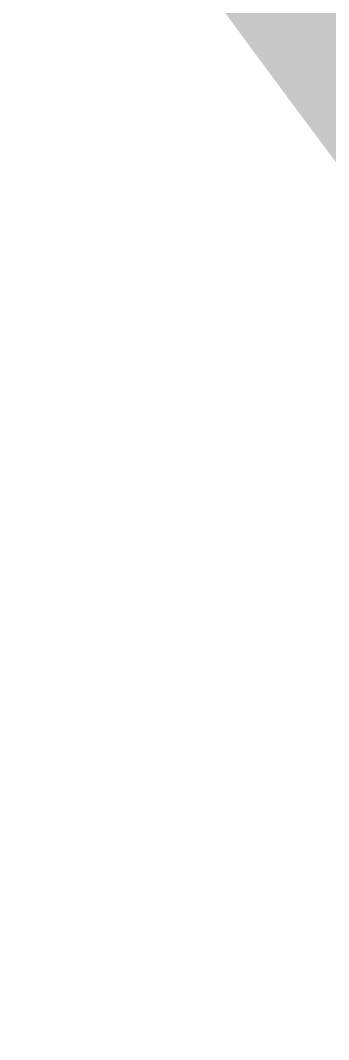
# Model space of a CAD drawing. Header units: millimetres. Extents: x 0 to 9483559, y -180456 to 305735.
# Drawn here: x 457268.44 to 457272.35, y 27004.81 to 27017.72 of the extents above; entities that cross this region are included whole.
import ezdxf
from ezdxf.enums import TextEntityAlignment as Align

# ---------------------------------------------------------------- set-up
doc = ezdxf.new("R2018")
doc.units = ezdxf.units.MM
for name, color, linetype, lineweight in [('АР_Маркер экспликации', 239, 'Continuous', 13), ('АР_Номер помещения', 250, 'Continuous', 9), ('АР_Размеры', 175, 'Continuous', 9), ('АР_Сущ Несущая стена', 250, 'Continuous', 50)]:
    doc.layers.add(name, color=color, linetype=linetype, lineweight=lineweight)
doc.layers.add('АР_Названия помещений', color=124, linetype='Continuous', lineweight=5, plot=False)
doc.layers.add('АР_Помещения_площадь', color=19, linetype='Continuous', lineweight=9, plot=False)
doc.styles.add('ISOCPEUR', font='', dxfattribs={"height": 250})
doc.styles.get("Standard").update_dxf_attribs({"font": 'GOST.TTF'})
doc.styles.get('ISOCPEUR').set_extended_font_data('ISOCPEUR', italic=True)

# ---------------------------------------------------------------- blocks, each defined once
blk = doc.blocks.new('*U333')
at = {"color": 7, "style": 'ISOCPEUR', "width": 0.7, "flags": 1}
blk.add_attdef('КАТЕГОРИЯ', (-499.166, -2092.186), '', height=250, dxfattribs=at)
at = {"layer": 'АР_Номер помещения', "color": 7, "style": 'ISOCPEUR', "width": 0.7}
blk.add_attdef('НОМЕР_ПОМЕЩЕНИЯ', text='', height=300, dxfattribs=at).set_placement((-13874.5, 6637.552), align=Align.MIDDLE_CENTER)
at = {"layer": 'АР_Помещения_площадь', "color": 7, "lineweight": 30, "width": 0.7, "flags": 104}
blk.add_attdef('ИМЯ_ПОМЕЩЕНИЯ', text='', height=100, dxfattribs=at).set_placement((157.628, 1217.141), align=Align.MIDDLE_CENTER)
at = {"layer": 'АР_Помещения_площадь', "color": 7, "style": 'ISOCPEUR', "width": 0.7}
blk.add_attdef('ПЛОЩАДЬ_ПОМЕЩЕНИЯ', text='', height=200, dxfattribs=at).set_placement((-12654.582, 407.672), align=Align.MIDDLE_RIGHT)
blk = doc.blocks.new('*U327')
at = {"color": 7, "style": 'ISOCPEUR', "width": 0.7, "flags": 1}
blk.add_attdef('КАТЕГОРИЯ', (-499.166, -2092.186), '', height=250, dxfattribs=at)
at = {"layer": 'АР_Номер помещения', "color": 7, "style": 'ISOCPEUR', "width": 0.7}
blk.add_attdef('НОМЕР_ПОМЕЩЕНИЯ', text='', height=300, dxfattribs=at).set_placement((-17424.901, 1870.773), align=Align.MIDDLE_CENTER)
at = {"layer": 'АР_Помещения_площадь', "color": 7, "lineweight": 30, "width": 0.7, "flags": 104}
blk.add_attdef('ИМЯ_ПОМЕЩЕНИЯ', text='', height=100, dxfattribs=at).set_placement((157.628, 1217.141), align=Align.MIDDLE_CENTER)
at = {"layer": 'АР_Помещения_площадь', "color": 7, "style": 'ISOCPEUR', "width": 0.7}
blk.add_attdef('ПЛОЩАДЬ_ПОМЕЩЕНИЯ', text='', height=200, dxfattribs=at).set_placement((-12452.811, 399.356), align=Align.MIDDLE_RIGHT)

msp = doc.modelspace()

# ---------------------------------------------------------------- linework, layer by layer
at = {"layer": 'АР_Размеры', "color": 5, "lineweight": 9, "ltscale": 100, "transparency": 33554687}
msp.add_lwpolyline([(457275.424, 27030.662), (457281.208, 26998.025, 0.414326), (457281.844, 26997.581), (457283.165, 26997.815, 0.410627), (457283.611, 26998.444), (457283.492, 26999.111, 0.492552), (457283.228, 26999.312), (457282.73, 26999.224, -0.441111), (457282.447, 26999.421), (457282.179, 27001.275, -0.208057), (457282.459, 27002.131, -0.000016), (457284.387, 27004.886, -0.439819), (457285.83, 27005.142, -0.000016), (457288.587, 27003.217, -0.208057), (457289.144, 27002.51), (457289.53, 27000.677, -0.441111), (457289.332, 27000.394), (457288.834, 27000.306, 0.492552), (457288.655, 27000.026), (457288.773, 26999.359, 0.410627), (457289.408, 26998.921), (457290.728, 26999.155, 0.414326), (457291.173, 26999.792), (457285.388, 27032.428, 0.523933)], format="xyb", dxfattribs=at)
msp.add_lwpolyline([(457275.424, 27030.662), (457281.208, 26998.025, 0.414326), (457281.844, 26997.581), (457283.165, 26997.815, 0.410627), (457283.611, 26998.444), (457283.492, 26999.111, 0.492552), (457283.228, 26999.312), (457282.73, 26999.224, -0.441111), (457282.447, 26999.421), (457282.179, 27001.275, -0.208057), (457282.459, 27002.131, -0.000016), (457284.387, 27004.886, -0.439819), (457285.83, 27005.142, -0.000016), (457288.587, 27003.217, -0.208057), (457289.144, 27002.51), (457289.53, 27000.677, -0.441111), (457289.332, 27000.394), (457288.834, 27000.306, 0.492552), (457288.655, 27000.026), (457288.773, 26999.359, 0.410627), (457289.408, 26998.921), (457290.728, 26999.155, 0.414326), (457291.173, 26999.792), (457285.388, 27032.428, 0.523933)], format="xyb", dxfattribs=at)
msp.add_lwpolyline([(457275.424, 27030.662), (457281.208, 26998.025, 0.414326), (457281.844, 26997.581), (457283.165, 26997.815, 0.410627), (457283.611, 26998.444), (457283.492, 26999.111, 0.492552), (457283.228, 26999.312), (457282.73, 26999.224, -0.441111), (457282.447, 26999.421), (457282.179, 27001.275, -0.208057), (457282.459, 27002.131, -0.000016), (457284.387, 27004.886, -0.439819), (457285.83, 27005.142, -0.000016), (457288.587, 27003.217, -0.208057), (457289.144, 27002.51), (457289.53, 27000.677, -0.441111), (457289.332, 27000.394), (457288.834, 27000.306, 0.492552), (457288.655, 27000.026), (457288.773, 26999.359, 0.410627), (457289.408, 26998.921), (457290.728, 26999.155, 0.414326), (457291.173, 26999.792), (457285.388, 27032.428, 0.523933)], format="xyb", dxfattribs=at)
msp.add_lwpolyline([(457275.424, 27030.662), (457281.208, 26998.025, 0.414326), (457281.844, 26997.581), (457283.165, 26997.815, 0.410627), (457283.611, 26998.444), (457283.492, 26999.111, 0.492552), (457283.228, 26999.312), (457282.73, 26999.224, -0.441111), (457282.447, 26999.421), (457282.179, 27001.275, -0.208057), (457282.459, 27002.131, -0.000016), (457284.387, 27004.886, -0.439819), (457285.83, 27005.142, -0.000016), (457288.587, 27003.217, -0.208057), (457289.144, 27002.51), (457289.53, 27000.677, -0.441111), (457289.332, 27000.394), (457288.834, 27000.306, 0.492552), (457288.655, 27000.026), (457288.773, 26999.359, 0.410627), (457289.408, 26998.921), (457290.728, 26999.155, 0.414326), (457291.173, 26999.792), (457285.388, 27032.428, 0.523933)], format="xyb", dxfattribs=at)
msp.add_lwpolyline([(457275.424, 27030.662), (457281.208, 26998.025, 0.414326), (457281.844, 26997.581), (457283.165, 26997.815, 0.410627), (457283.611, 26998.444), (457283.492, 26999.111, 0.492552), (457283.228, 26999.312), (457282.73, 26999.224, -0.441111), (457282.447, 26999.421), (457282.179, 27001.275, -0.208057), (457282.459, 27002.131, -0.000016), (457284.387, 27004.886, -0.439819), (457285.83, 27005.142, -0.000016), (457288.587, 27003.217, -0.208057), (457289.144, 27002.51), (457289.53, 27000.677, -0.441111), (457289.332, 27000.394), (457288.834, 27000.306, 0.492552), (457288.655, 27000.026), (457288.773, 26999.359, 0.410627), (457289.408, 26998.921), (457290.728, 26999.155, 0.414326), (457291.173, 26999.792), (457285.388, 27032.428, 0.523933)], format="xyb", dxfattribs=at)
msp.add_lwpolyline([(457275.424, 27030.662), (457281.208, 26998.025, 0.414326), (457281.844, 26997.581), (457283.165, 26997.815, 0.410627), (457283.611, 26998.444), (457283.492, 26999.111, 0.492552), (457283.228, 26999.312), (457282.73, 26999.224, -0.441111), (457282.447, 26999.421), (457282.179, 27001.275, -0.208057), (457282.459, 27002.131, -0.000016), (457284.387, 27004.886, -0.439819), (457285.83, 27005.142, -0.000016), (457288.587, 27003.217, -0.208057), (457289.144, 27002.51), (457289.53, 27000.677, -0.441111), (457289.332, 27000.394), (457288.834, 27000.306, 0.492552), (457288.655, 27000.026), (457288.773, 26999.359, 0.410627), (457289.408, 26998.921), (457290.728, 26999.155, 0.414326), (457291.173, 26999.792), (457285.388, 27032.428, 0.523933)], format="xyb", dxfattribs=at)
msp.add_lwpolyline([(457275.424, 27030.662), (457281.208, 26998.025, 0.414326), (457281.844, 26997.581), (457283.165, 26997.815, 0.410627), (457283.611, 26998.444), (457283.492, 26999.111, 0.492552), (457283.228, 26999.312), (457282.73, 26999.224, -0.441111), (457282.447, 26999.421), (457282.179, 27001.275, -0.208057), (457282.459, 27002.131, -0.000016), (457284.387, 27004.886, -0.439819), (457285.83, 27005.142, -0.000016), (457288.587, 27003.217, -0.208057), (457289.144, 27002.51), (457289.53, 27000.677, -0.441111), (457289.332, 27000.394), (457288.834, 27000.306, 0.492552), (457288.655, 27000.026), (457288.773, 26999.359, 0.410627), (457289.408, 26998.921), (457290.728, 26999.155, 0.414326), (457291.173, 26999.792), (457285.388, 27032.428, 0.523933)], format="xyb", dxfattribs=at)
msp.add_lwpolyline([(457275.424, 27030.662), (457281.208, 26998.025, 0.414326), (457281.844, 26997.581), (457283.165, 26997.815, 0.410627), (457283.611, 26998.444), (457283.492, 26999.111, 0.492552), (457283.228, 26999.312), (457282.73, 26999.224, -0.441111), (457282.447, 26999.421), (457282.179, 27001.275, -0.208057), (457282.459, 27002.131, -0.000016), (457284.387, 27004.886, -0.439819), (457285.83, 27005.142, -0.000016), (457288.587, 27003.217, -0.208057), (457289.144, 27002.51), (457289.53, 27000.677, -0.441111), (457289.332, 27000.394), (457288.834, 27000.306, 0.492552), (457288.655, 27000.026), (457288.773, 26999.359, 0.410627), (457289.408, 26998.921), (457290.728, 26999.155, 0.414326), (457291.173, 26999.792), (457285.388, 27032.428, 0.523933)], format="xyb", dxfattribs=at)
msp.add_lwpolyline([(457275.424, 27030.662), (457281.208, 26998.025, 0.414326), (457281.844, 26997.581), (457283.165, 26997.815, 0.410627), (457283.611, 26998.444), (457283.492, 26999.111, 0.492552), (457283.228, 26999.312), (457282.73, 26999.224, -0.441111), (457282.447, 26999.421), (457282.179, 27001.275, -0.208057), (457282.459, 27002.131, -0.000016), (457284.387, 27004.886, -0.439819), (457285.83, 27005.142, -0.000016), (457288.587, 27003.217, -0.208057), (457289.144, 27002.51), (457289.53, 27000.677, -0.441111), (457289.332, 27000.394), (457288.834, 27000.306, 0.492552), (457288.655, 27000.026), (457288.773, 26999.359, 0.410627), (457289.408, 26998.921), (457290.728, 26999.155, 0.414326), (457291.173, 26999.792), (457285.388, 27032.428, 0.523933)], format="xyb", dxfattribs=at)
msp.add_lwpolyline([(457275.424, 27030.662), (457281.208, 26998.025, 0.414326), (457281.844, 26997.581), (457283.165, 26997.815, 0.410627), (457283.611, 26998.444), (457283.492, 26999.111, 0.492552), (457283.228, 26999.312), (457282.73, 26999.224, -0.441111), (457282.447, 26999.421), (457282.179, 27001.275, -0.208057), (457282.459, 27002.131, -0.000016), (457284.387, 27004.886, -0.439819), (457285.83, 27005.142, -0.000016), (457288.587, 27003.217, -0.208057), (457289.144, 27002.51), (457289.53, 27000.677, -0.441111), (457289.332, 27000.394), (457288.834, 27000.306, 0.492552), (457288.655, 27000.026), (457288.773, 26999.359, 0.410627), (457289.408, 26998.921), (457290.728, 26999.155, 0.414326), (457291.173, 26999.792), (457285.388, 27032.428, 0.523933)], format="xyb", dxfattribs=at)
msp.add_lwpolyline([(457275.424, 27030.662), (457281.208, 26998.025, 0.414326), (457281.844, 26997.581), (457283.165, 26997.815, 0.410627), (457283.611, 26998.444), (457283.492, 26999.111, 0.492552), (457283.228, 26999.312), (457282.73, 26999.224, -0.441111), (457282.447, 26999.421), (457282.179, 27001.275, -0.208057), (457282.459, 27002.131, -0.000016), (457284.387, 27004.886, -0.439819), (457285.83, 27005.142, -0.000016), (457288.587, 27003.217, -0.208057), (457289.144, 27002.51), (457289.53, 27000.677, -0.441111), (457289.332, 27000.394), (457288.834, 27000.306, 0.492552), (457288.655, 27000.026), (457288.773, 26999.359, 0.410627), (457289.408, 26998.921), (457290.728, 26999.155, 0.414326), (457291.173, 26999.792), (457285.388, 27032.428, 0.523933)], format="xyb", dxfattribs=at)
msp.add_lwpolyline([(457275.424, 27030.662), (457281.208, 26998.025, 0.414326), (457281.844, 26997.581), (457283.165, 26997.815, 0.410627), (457283.611, 26998.444), (457283.492, 26999.111, 0.492552), (457283.228, 26999.312), (457282.73, 26999.224, -0.441111), (457282.447, 26999.421), (457282.179, 27001.275, -0.208057), (457282.459, 27002.131, -0.000016), (457284.387, 27004.886, -0.439819), (457285.83, 27005.142, -0.000016), (457288.587, 27003.217, -0.208057), (457289.144, 27002.51), (457289.53, 27000.677, -0.441111), (457289.332, 27000.394), (457288.834, 27000.306, 0.492552), (457288.655, 27000.026), (457288.773, 26999.359, 0.410627), (457289.408, 26998.921), (457290.728, 26999.155, 0.414326), (457291.173, 26999.792), (457285.388, 27032.428, 0.523933)], format="xyb", dxfattribs=at)
msp.add_lwpolyline([(457275.424, 27030.662), (457281.208, 26998.025, 0.414326), (457281.844, 26997.581), (457283.165, 26997.815, 0.410627), (457283.611, 26998.444), (457283.492, 26999.111, 0.492552), (457283.228, 26999.312), (457282.73, 26999.224, -0.441111), (457282.447, 26999.421), (457282.179, 27001.275, -0.208057), (457282.459, 27002.131, -0.000016), (457284.387, 27004.886, -0.439819), (457285.83, 27005.142, -0.000016), (457288.587, 27003.217, -0.208057), (457289.144, 27002.51), (457289.53, 27000.677, -0.441111), (457289.332, 27000.394), (457288.834, 27000.306, 0.492552), (457288.655, 27000.026), (457288.773, 26999.359, 0.410627), (457289.408, 26998.921), (457290.728, 26999.155, 0.414326), (457291.173, 26999.792), (457285.388, 27032.428, 0.523933)], format="xyb", dxfattribs=at)
msp.add_lwpolyline([(457275.424, 27030.662), (457281.208, 26998.025, 0.414326), (457281.844, 26997.581), (457283.165, 26997.815, 0.410627), (457283.611, 26998.444), (457283.492, 26999.111, 0.492552), (457283.228, 26999.312), (457282.73, 26999.224, -0.441111), (457282.447, 26999.421), (457282.179, 27001.275, -0.208057), (457282.459, 27002.131, -0.000016), (457284.387, 27004.886, -0.439819), (457285.83, 27005.142, -0.000016), (457288.587, 27003.217, -0.208057), (457289.144, 27002.51), (457289.53, 27000.677, -0.441111), (457289.332, 27000.394), (457288.834, 27000.306, 0.492552), (457288.655, 27000.026), (457288.773, 26999.359, 0.410627), (457289.408, 26998.921), (457290.728, 26999.155, 0.414326), (457291.173, 26999.792), (457285.388, 27032.428, 0.523933)], format="xyb", dxfattribs=at)
msp.add_lwpolyline([(457275.424, 27030.662), (457281.208, 26998.025, 0.414326), (457281.844, 26997.581), (457283.165, 26997.815, 0.410627), (457283.611, 26998.444), (457283.492, 26999.111, 0.492552), (457283.228, 26999.312), (457282.73, 26999.224, -0.441111), (457282.447, 26999.421), (457282.179, 27001.275, -0.208057), (457282.459, 27002.131, -0.000016), (457284.387, 27004.886, -0.439819), (457285.83, 27005.142, -0.000016), (457288.587, 27003.217, -0.208057), (457289.144, 27002.51), (457289.53, 27000.677, -0.441111), (457289.332, 27000.394), (457288.834, 27000.306, 0.492552), (457288.655, 27000.026), (457288.773, 26999.359, 0.410627), (457289.408, 26998.921), (457290.728, 26999.155, 0.414326), (457291.173, 26999.792), (457285.388, 27032.428, 0.523933)], format="xyb", dxfattribs=at)
msp.add_lwpolyline([(457275.424, 27030.662), (457281.208, 26998.025, 0.414326), (457281.844, 26997.581), (457283.165, 26997.815, 0.410627), (457283.611, 26998.444), (457283.492, 26999.111, 0.492552), (457283.228, 26999.312), (457282.73, 26999.224, -0.441111), (457282.447, 26999.421), (457282.179, 27001.275, -0.208057), (457282.459, 27002.131, -0.000016), (457284.387, 27004.886, -0.439819), (457285.83, 27005.142, -0.000016), (457288.587, 27003.217, -0.208057), (457289.144, 27002.51), (457289.53, 27000.677, -0.441111), (457289.332, 27000.394), (457288.834, 27000.306, 0.492552), (457288.655, 27000.026), (457288.773, 26999.359, 0.410627), (457289.408, 26998.921), (457290.728, 26999.155, 0.414326), (457291.173, 26999.792), (457285.388, 27032.428, 0.523933)], format="xyb", dxfattribs=at)
msp.add_lwpolyline([(457275.424, 27030.662), (457281.208, 26998.025, 0.414326), (457281.844, 26997.581), (457283.165, 26997.815, 0.410627), (457283.611, 26998.444), (457283.492, 26999.111, 0.492552), (457283.228, 26999.312), (457282.73, 26999.224, -0.441111), (457282.447, 26999.421), (457282.179, 27001.275, -0.208057), (457282.459, 27002.131, -0.000016), (457284.387, 27004.886, -0.439819), (457285.83, 27005.142, -0.000016), (457288.587, 27003.217, -0.208057), (457289.144, 27002.51), (457289.53, 27000.677, -0.441111), (457289.332, 27000.394), (457288.834, 27000.306, 0.492552), (457288.655, 27000.026), (457288.773, 26999.359, 0.410627), (457289.408, 26998.921), (457290.728, 26999.155, 0.414326), (457291.173, 26999.792), (457285.388, 27032.428, 0.523933)], format="xyb", dxfattribs=at)
msp.add_lwpolyline([(457275.424, 27030.662), (457281.208, 26998.025, 0.414326), (457281.844, 26997.581), (457283.165, 26997.815, 0.410627), (457283.611, 26998.444), (457283.492, 26999.111, 0.492552), (457283.228, 26999.312), (457282.73, 26999.224, -0.441111), (457282.447, 26999.421), (457282.179, 27001.275, -0.208057), (457282.459, 27002.131, -0.000016), (457284.387, 27004.886, -0.439819), (457285.83, 27005.142, -0.000016), (457288.587, 27003.217, -0.208057), (457289.144, 27002.51), (457289.53, 27000.677, -0.441111), (457289.332, 27000.394), (457288.834, 27000.306, 0.492552), (457288.655, 27000.026), (457288.773, 26999.359, 0.410627), (457289.408, 26998.921), (457290.728, 26999.155, 0.414326), (457291.173, 26999.792), (457285.388, 27032.428, 0.523933)], format="xyb", dxfattribs=at)
msp.add_lwpolyline([(457275.424, 27030.662), (457281.208, 26998.025, 0.414326), (457281.844, 26997.581), (457283.165, 26997.815, 0.410627), (457283.611, 26998.444), (457283.492, 26999.111, 0.492552), (457283.228, 26999.312), (457282.73, 26999.224, -0.441111), (457282.447, 26999.421), (457282.179, 27001.275, -0.208057), (457282.459, 27002.131, -0.000016), (457284.387, 27004.886, -0.439819), (457285.83, 27005.142, -0.000016), (457288.587, 27003.217, -0.208057), (457289.144, 27002.51), (457289.53, 27000.677, -0.441111), (457289.332, 27000.394), (457288.834, 27000.306, 0.492552), (457288.655, 27000.026), (457288.773, 26999.359, 0.410627), (457289.408, 26998.921), (457290.728, 26999.155, 0.414326), (457291.173, 26999.792), (457285.388, 27032.428, 0.523933)], format="xyb", dxfattribs=at)
msp.add_lwpolyline([(457275.424, 27030.662), (457281.208, 26998.025, 0.414326), (457281.844, 26997.581), (457283.165, 26997.815, 0.410627), (457283.611, 26998.444), (457283.492, 26999.111, 0.492552), (457283.228, 26999.312), (457282.73, 26999.224, -0.441111), (457282.447, 26999.421), (457282.179, 27001.275, -0.208057), (457282.459, 27002.131, -0.000016), (457284.387, 27004.886, -0.439819), (457285.83, 27005.142, -0.000016), (457288.587, 27003.217, -0.208057), (457289.144, 27002.51), (457289.53, 27000.677, -0.441111), (457289.332, 27000.394), (457288.834, 27000.306, 0.492552), (457288.655, 27000.026), (457288.773, 26999.359, 0.410627), (457289.408, 26998.921), (457290.728, 26999.155, 0.414326), (457291.173, 26999.792), (457285.388, 27032.428, 0.523933)], format="xyb", dxfattribs=at)
msp.add_lwpolyline([(457275.424, 27030.662), (457281.208, 26998.025, 0.414326), (457281.844, 26997.581), (457283.165, 26997.815, 0.410627), (457283.611, 26998.444), (457283.492, 26999.111, 0.492552), (457283.228, 26999.312), (457282.73, 26999.224, -0.441111), (457282.447, 26999.421), (457282.179, 27001.275, -0.208057), (457282.459, 27002.131, -0.000016), (457284.387, 27004.886, -0.439819), (457285.83, 27005.142, -0.000016), (457288.587, 27003.217, -0.208057), (457289.144, 27002.51), (457289.53, 27000.677, -0.441111), (457289.332, 27000.394), (457288.834, 27000.306, 0.492552), (457288.655, 27000.026), (457288.773, 26999.359, 0.410627), (457289.408, 26998.921), (457290.728, 26999.155, 0.414326), (457291.173, 26999.792), (457285.388, 27032.428, 0.523933)], format="xyb", dxfattribs=at)
msp.add_lwpolyline([(457275.424, 27030.662), (457281.208, 26998.025, 0.414326), (457281.844, 26997.581), (457283.165, 26997.815, 0.410627), (457283.611, 26998.444), (457283.492, 26999.111, 0.492552), (457283.228, 26999.312), (457282.73, 26999.224, -0.441111), (457282.447, 26999.421), (457282.179, 27001.275, -0.208057), (457282.459, 27002.131, -0.000016), (457284.387, 27004.886, -0.439819), (457285.83, 27005.142, -0.000016), (457288.587, 27003.217, -0.208057), (457289.144, 27002.51), (457289.53, 27000.677, -0.441111), (457289.332, 27000.394), (457288.834, 27000.306, 0.492552), (457288.655, 27000.026), (457288.773, 26999.359, 0.410627), (457289.408, 26998.921), (457290.728, 26999.155, 0.414326), (457291.173, 26999.792), (457285.388, 27032.428, 0.523933)], format="xyb", dxfattribs=at)
msp.add_lwpolyline([(457275.424, 27030.662), (457281.208, 26998.025, 0.414326), (457281.844, 26997.581), (457283.165, 26997.815, 0.410627), (457283.611, 26998.444), (457283.492, 26999.111, 0.492552), (457283.228, 26999.312), (457282.73, 26999.224, -0.441111), (457282.447, 26999.421), (457282.179, 27001.275, -0.208057), (457282.459, 27002.131, -0.000016), (457284.387, 27004.886, -0.439819), (457285.83, 27005.142, -0.000016), (457288.587, 27003.217, -0.208057), (457289.144, 27002.51), (457289.53, 27000.677, -0.441111), (457289.332, 27000.394), (457288.834, 27000.306, 0.492552), (457288.655, 27000.026), (457288.773, 26999.359, 0.410627), (457289.408, 26998.921), (457290.728, 26999.155, 0.414326), (457291.173, 26999.792), (457285.388, 27032.428, 0.523933)], format="xyb", dxfattribs=at)
msp.add_lwpolyline([(457275.424, 27030.662), (457281.208, 26998.025, 0.414326), (457281.844, 26997.581), (457283.165, 26997.815, 0.410627), (457283.611, 26998.444), (457283.492, 26999.111, 0.492552), (457283.228, 26999.312), (457282.73, 26999.224, -0.441111), (457282.447, 26999.421), (457282.179, 27001.275, -0.208057), (457282.459, 27002.131, -0.000016), (457284.387, 27004.886, -0.439819), (457285.83, 27005.142, -0.000016), (457288.587, 27003.217, -0.208057), (457289.144, 27002.51), (457289.53, 27000.677, -0.441111), (457289.332, 27000.394), (457288.834, 27000.306, 0.492552), (457288.655, 27000.026), (457288.773, 26999.359, 0.410627), (457289.408, 26998.921), (457290.728, 26999.155, 0.414326), (457291.173, 26999.792), (457285.388, 27032.428, 0.523933)], format="xyb", dxfattribs=at)
msp.add_lwpolyline([(457275.424, 27030.662), (457281.208, 26998.025, 0.414326), (457281.844, 26997.581), (457283.165, 26997.815, 0.410627), (457283.611, 26998.444), (457283.492, 26999.111, 0.492552), (457283.228, 26999.312), (457282.73, 26999.224, -0.441111), (457282.447, 26999.421), (457282.179, 27001.275, -0.208057), (457282.459, 27002.131, -0.000016), (457284.387, 27004.886, -0.439819), (457285.83, 27005.142, -0.000016), (457288.587, 27003.217, -0.208057), (457289.144, 27002.51), (457289.53, 27000.677, -0.441111), (457289.332, 27000.394), (457288.834, 27000.306, 0.492552), (457288.655, 27000.026), (457288.773, 26999.359, 0.410627), (457289.408, 26998.921), (457290.728, 26999.155, 0.414326), (457291.173, 26999.792), (457285.388, 27032.428, 0.523933)], format="xyb", dxfattribs=at)
msp.add_lwpolyline([(457275.424, 27030.662), (457281.208, 26998.025, 0.414326), (457281.844, 26997.581), (457283.165, 26997.815, 0.410627), (457283.611, 26998.444), (457283.492, 26999.111, 0.492552), (457283.228, 26999.312), (457282.73, 26999.224, -0.441111), (457282.447, 26999.421), (457282.179, 27001.275, -0.208057), (457282.459, 27002.131, -0.000016), (457284.387, 27004.886, -0.439819), (457285.83, 27005.142, -0.000016), (457288.587, 27003.217, -0.208057), (457289.144, 27002.51), (457289.53, 27000.677, -0.441111), (457289.332, 27000.394), (457288.834, 27000.306, 0.492552), (457288.655, 27000.026), (457288.773, 26999.359, 0.410627), (457289.408, 26998.921), (457290.728, 26999.155, 0.414326), (457291.173, 26999.792), (457285.388, 27032.428, 0.523933)], format="xyb", dxfattribs=at)
msp.add_lwpolyline([(457275.424, 27030.662), (457281.208, 26998.025, 0.414326), (457281.844, 26997.581), (457283.165, 26997.815, 0.410627), (457283.611, 26998.444), (457283.492, 26999.111, 0.492552), (457283.228, 26999.312), (457282.73, 26999.224, -0.441111), (457282.447, 26999.421), (457282.179, 27001.275, -0.208057), (457282.459, 27002.131, -0.000016), (457284.387, 27004.886, -0.439819), (457285.83, 27005.142, -0.000016), (457288.587, 27003.217, -0.208057), (457289.144, 27002.51), (457289.53, 27000.677, -0.441111), (457289.332, 27000.394), (457288.834, 27000.306, 0.492552), (457288.655, 27000.026), (457288.773, 26999.359, 0.410627), (457289.408, 26998.921), (457290.728, 26999.155, 0.414326), (457291.173, 26999.792), (457285.388, 27032.428, 0.523933)], format="xyb", dxfattribs=at)
msp.add_lwpolyline([(457275.424, 27030.662), (457281.208, 26998.025, 0.414326), (457281.844, 26997.581), (457283.165, 26997.815, 0.410627), (457283.611, 26998.444), (457283.492, 26999.111, 0.492552), (457283.228, 26999.312), (457282.73, 26999.224, -0.441111), (457282.447, 26999.421), (457282.179, 27001.275, -0.208057), (457282.459, 27002.131, -0.000016), (457284.387, 27004.886, -0.439819), (457285.83, 27005.142, -0.000016), (457288.587, 27003.217, -0.208057), (457289.144, 27002.51), (457289.53, 27000.677, -0.441111), (457289.332, 27000.394), (457288.834, 27000.306, 0.492552), (457288.655, 27000.026), (457288.773, 26999.359, 0.410627), (457289.408, 26998.921), (457290.728, 26999.155, 0.414326), (457291.173, 26999.792), (457285.388, 27032.428, 0.523933)], format="xyb", dxfattribs=at)
msp.add_lwpolyline([(457275.424, 27030.662), (457281.208, 26998.025, 0.414326), (457281.844, 26997.581), (457283.165, 26997.815, 0.410627), (457283.611, 26998.444), (457283.492, 26999.111, 0.492552), (457283.228, 26999.312), (457282.73, 26999.224, -0.441111), (457282.447, 26999.421), (457282.179, 27001.275, -0.208057), (457282.459, 27002.131, -0.000016), (457284.387, 27004.886, -0.439819), (457285.83, 27005.142, -0.000016), (457288.587, 27003.217, -0.208057), (457289.144, 27002.51), (457289.53, 27000.677, -0.441111), (457289.332, 27000.394), (457288.834, 27000.306, 0.492552), (457288.655, 27000.026), (457288.773, 26999.359, 0.410627), (457289.408, 26998.921), (457290.728, 26999.155, 0.414326), (457291.173, 26999.792), (457285.388, 27032.428, 0.523933)], format="xyb", dxfattribs=at)
msp.add_lwpolyline([(457275.424, 27030.662), (457281.208, 26998.025, 0.414326), (457281.844, 26997.581), (457283.165, 26997.815, 0.410627), (457283.611, 26998.444), (457283.492, 26999.111, 0.492552), (457283.228, 26999.312), (457282.73, 26999.224, -0.441111), (457282.447, 26999.421), (457282.179, 27001.275, -0.208057), (457282.459, 27002.131, -0.000016), (457284.387, 27004.886, -0.439819), (457285.83, 27005.142, -0.000016), (457288.587, 27003.217, -0.208057), (457289.144, 27002.51), (457289.53, 27000.677, -0.441111), (457289.332, 27000.394), (457288.834, 27000.306, 0.492552), (457288.655, 27000.026), (457288.773, 26999.359, 0.410627), (457289.408, 26998.921), (457290.728, 26999.155, 0.414326), (457291.173, 26999.792), (457285.388, 27032.428, 0.523933)], format="xyb", dxfattribs=at)
msp.add_lwpolyline([(457275.424, 27030.662), (457281.208, 26998.025, 0.414326), (457281.844, 26997.581), (457283.165, 26997.815, 0.410627), (457283.611, 26998.444), (457283.492, 26999.111, 0.492552), (457283.228, 26999.312), (457282.73, 26999.224, -0.441111), (457282.447, 26999.421), (457282.179, 27001.275, -0.208057), (457282.459, 27002.131, -0.000016), (457284.387, 27004.886, -0.439819), (457285.83, 27005.142, -0.000016), (457288.587, 27003.217, -0.208057), (457289.144, 27002.51), (457289.53, 27000.677, -0.441111), (457289.332, 27000.394), (457288.834, 27000.306, 0.492552), (457288.655, 27000.026), (457288.773, 26999.359, 0.410627), (457289.408, 26998.921), (457290.728, 26999.155, 0.414326), (457291.173, 26999.792), (457285.388, 27032.428, 0.523933)], format="xyb", dxfattribs=at)
msp.add_lwpolyline([(457275.424, 27030.662), (457281.208, 26998.025, 0.414326), (457281.844, 26997.581), (457283.165, 26997.815, 0.410627), (457283.611, 26998.444), (457283.492, 26999.111, 0.492552), (457283.228, 26999.312), (457282.73, 26999.224, -0.441111), (457282.447, 26999.421), (457282.179, 27001.275, -0.208057), (457282.459, 27002.131, -0.000016), (457284.387, 27004.886, -0.439819), (457285.83, 27005.142, -0.000016), (457288.587, 27003.217, -0.208057), (457289.144, 27002.51), (457289.53, 27000.677, -0.441111), (457289.332, 27000.394), (457288.834, 27000.306, 0.492552), (457288.655, 27000.026), (457288.773, 26999.359, 0.410627), (457289.408, 26998.921), (457290.728, 26999.155, 0.414326), (457291.173, 26999.792), (457285.388, 27032.428, 0.523933)], format="xyb", dxfattribs=at)
msp.add_lwpolyline([(457275.424, 27030.662), (457281.208, 26998.025, 0.414326), (457281.844, 26997.581), (457283.165, 26997.815, 0.410627), (457283.611, 26998.444), (457283.492, 26999.111, 0.492552), (457283.228, 26999.312), (457282.73, 26999.224, -0.441111), (457282.447, 26999.421), (457282.179, 27001.275, -0.208057), (457282.459, 27002.131, -0.000016), (457284.387, 27004.886, -0.439819), (457285.83, 27005.142, -0.000016), (457288.587, 27003.217, -0.208057), (457289.144, 27002.51), (457289.53, 27000.677, -0.441111), (457289.332, 27000.394), (457288.834, 27000.306, 0.492552), (457288.655, 27000.026), (457288.773, 26999.359, 0.410627), (457289.408, 26998.921), (457290.728, 26999.155, 0.414326), (457291.173, 26999.792), (457285.388, 27032.428, 0.523933)], format="xyb", dxfattribs=at)
msp.add_lwpolyline([(457275.424, 27030.662), (457281.208, 26998.025, 0.414326), (457281.844, 26997.581), (457283.165, 26997.815, 0.410627), (457283.611, 26998.444), (457283.492, 26999.111, 0.492552), (457283.228, 26999.312), (457282.73, 26999.224, -0.441111), (457282.447, 26999.421), (457282.179, 27001.275, -0.208057), (457282.459, 27002.131, -0.000016), (457284.387, 27004.886, -0.439819), (457285.83, 27005.142, -0.000016), (457288.587, 27003.217, -0.208057), (457289.144, 27002.51), (457289.53, 27000.677, -0.441111), (457289.332, 27000.394), (457288.834, 27000.306, 0.492552), (457288.655, 27000.026), (457288.773, 26999.359, 0.410627), (457289.408, 26998.921), (457290.728, 26999.155, 0.414326), (457291.173, 26999.792), (457285.388, 27032.428, 0.523933)], format="xyb", dxfattribs=at)
msp.add_lwpolyline([(457275.424, 27030.662), (457281.208, 26998.025, 0.414326), (457281.844, 26997.581), (457283.165, 26997.815, 0.410627), (457283.611, 26998.444), (457283.492, 26999.111, 0.492552), (457283.228, 26999.312), (457282.73, 26999.224, -0.441111), (457282.447, 26999.421), (457282.179, 27001.275, -0.208057), (457282.459, 27002.131, -0.000016), (457284.387, 27004.886, -0.439819), (457285.83, 27005.142, -0.000016), (457288.587, 27003.217, -0.208057), (457289.144, 27002.51), (457289.53, 27000.677, -0.441111), (457289.332, 27000.394), (457288.834, 27000.306, 0.492552), (457288.655, 27000.026), (457288.773, 26999.359, 0.410627), (457289.408, 26998.921), (457290.728, 26999.155, 0.414326), (457291.173, 26999.792), (457285.388, 27032.428, 0.523933)], format="xyb", dxfattribs=at)
msp.add_lwpolyline([(457275.424, 27030.662), (457281.208, 26998.025, 0.414326), (457281.844, 26997.581), (457283.165, 26997.815, 0.410627), (457283.611, 26998.444), (457283.492, 26999.111, 0.492552), (457283.228, 26999.312), (457282.73, 26999.224, -0.441111), (457282.447, 26999.421), (457282.179, 27001.275, -0.208057), (457282.459, 27002.131, -0.000016), (457284.387, 27004.886, -0.439819), (457285.83, 27005.142, -0.000016), (457288.587, 27003.217, -0.208057), (457289.144, 27002.51), (457289.53, 27000.677, -0.441111), (457289.332, 27000.394), (457288.834, 27000.306, 0.492552), (457288.655, 27000.026), (457288.773, 26999.359, 0.410627), (457289.408, 26998.921), (457290.728, 26999.155, 0.414326), (457291.173, 26999.792), (457285.388, 27032.428, 0.523933)], format="xyb", dxfattribs=at)
msp.add_lwpolyline([(457275.424, 27030.662), (457281.208, 26998.025, 0.414326), (457281.844, 26997.581), (457283.165, 26997.815, 0.410627), (457283.611, 26998.444), (457283.492, 26999.111, 0.492552), (457283.228, 26999.312), (457282.73, 26999.224, -0.441111), (457282.447, 26999.421), (457282.179, 27001.275, -0.208057), (457282.459, 27002.131, -0.000016), (457284.387, 27004.886, -0.439819), (457285.83, 27005.142, -0.000016), (457288.587, 27003.217, -0.208057), (457289.144, 27002.51), (457289.53, 27000.677, -0.441111), (457289.332, 27000.394), (457288.834, 27000.306, 0.492552), (457288.655, 27000.026), (457288.773, 26999.359, 0.410627), (457289.408, 26998.921), (457290.728, 26999.155, 0.414326), (457291.173, 26999.792), (457285.388, 27032.428, 0.523933)], format="xyb", dxfattribs=at)
msp.add_lwpolyline([(457275.424, 27030.662), (457281.208, 26998.025, 0.414326), (457281.844, 26997.581), (457283.165, 26997.815, 0.410627), (457283.611, 26998.444), (457283.492, 26999.111, 0.492552), (457283.228, 26999.312), (457282.73, 26999.224, -0.441111), (457282.447, 26999.421), (457282.179, 27001.275, -0.208057), (457282.459, 27002.131, -0.000016), (457284.387, 27004.886, -0.439819), (457285.83, 27005.142, -0.000016), (457288.587, 27003.217, -0.208057), (457289.144, 27002.51), (457289.53, 27000.677, -0.441111), (457289.332, 27000.394), (457288.834, 27000.306, 0.492552), (457288.655, 27000.026), (457288.773, 26999.359, 0.410627), (457289.408, 26998.921), (457290.728, 26999.155, 0.414326), (457291.173, 26999.792), (457285.388, 27032.428, 0.523933)], format="xyb", dxfattribs=at)
msp.add_lwpolyline([(457275.424, 27030.662), (457281.208, 26998.025, 0.414326), (457281.844, 26997.581), (457283.165, 26997.815, 0.410627), (457283.611, 26998.444), (457283.492, 26999.111, 0.492552), (457283.228, 26999.312), (457282.73, 26999.224, -0.441111), (457282.447, 26999.421), (457282.179, 27001.275, -0.208057), (457282.459, 27002.131, -0.000016), (457284.387, 27004.886, -0.439819), (457285.83, 27005.142, -0.000016), (457288.587, 27003.217, -0.208057), (457289.144, 27002.51), (457289.53, 27000.677, -0.441111), (457289.332, 27000.394), (457288.834, 27000.306, 0.492552), (457288.655, 27000.026), (457288.773, 26999.359, 0.410627), (457289.408, 26998.921), (457290.728, 26999.155, 0.414326), (457291.173, 26999.792), (457285.388, 27032.428, 0.523933)], format="xyb", dxfattribs=at)
msp.add_lwpolyline([(457275.424, 27030.662), (457281.208, 26998.025, 0.414326), (457281.844, 26997.581), (457283.165, 26997.815, 0.410627), (457283.611, 26998.444), (457283.492, 26999.111, 0.492552), (457283.228, 26999.312), (457282.73, 26999.224, -0.441111), (457282.447, 26999.421), (457282.179, 27001.275, -0.208057), (457282.459, 27002.131, -0.000016), (457284.387, 27004.886, -0.439819), (457285.83, 27005.142, -0.000016), (457288.587, 27003.217, -0.208057), (457289.144, 27002.51), (457289.53, 27000.677, -0.441111), (457289.332, 27000.394), (457288.834, 27000.306, 0.492552), (457288.655, 27000.026), (457288.773, 26999.359, 0.410627), (457289.408, 26998.921), (457290.728, 26999.155, 0.414326), (457291.173, 26999.792), (457285.388, 27032.428, 0.523933)], format="xyb", dxfattribs=at)
msp.add_lwpolyline([(457275.424, 27030.662), (457281.208, 26998.025, 0.414326), (457281.844, 26997.581), (457283.165, 26997.815, 0.410627), (457283.611, 26998.444), (457283.492, 26999.111, 0.492552), (457283.228, 26999.312), (457282.73, 26999.224, -0.441111), (457282.447, 26999.421), (457282.179, 27001.275, -0.208057), (457282.459, 27002.131, -0.000016), (457284.387, 27004.886, -0.439819), (457285.83, 27005.142, -0.000016), (457288.587, 27003.217, -0.208057), (457289.144, 27002.51), (457289.53, 27000.677, -0.441111), (457289.332, 27000.394), (457288.834, 27000.306, 0.492552), (457288.655, 27000.026), (457288.773, 26999.359, 0.410627), (457289.408, 26998.921), (457290.728, 26999.155, 0.414326), (457291.173, 26999.792), (457285.388, 27032.428, 0.523933)], format="xyb", dxfattribs=at)
msp.add_lwpolyline([(457275.424, 27030.662), (457281.208, 26998.025, 0.414326), (457281.844, 26997.581), (457283.165, 26997.815, 0.410627), (457283.611, 26998.444), (457283.492, 26999.111, 0.492552), (457283.228, 26999.312), (457282.73, 26999.224, -0.441111), (457282.447, 26999.421), (457282.179, 27001.275, -0.208057), (457282.459, 27002.131, -0.000016), (457284.387, 27004.886, -0.439819), (457285.83, 27005.142, -0.000016), (457288.587, 27003.217, -0.208057), (457289.144, 27002.51), (457289.53, 27000.677, -0.441111), (457289.332, 27000.394), (457288.834, 27000.306, 0.492552), (457288.655, 27000.026), (457288.773, 26999.359, 0.410627), (457289.408, 26998.921), (457290.728, 26999.155, 0.414326), (457291.173, 26999.792), (457285.388, 27032.428, 0.523933)], format="xyb", dxfattribs=at)
msp.add_lwpolyline([(457275.424, 27030.662), (457281.208, 26998.025, 0.414326), (457281.844, 26997.581), (457283.165, 26997.815, 0.410627), (457283.611, 26998.444), (457283.492, 26999.111, 0.492552), (457283.228, 26999.312), (457282.73, 26999.224, -0.441111), (457282.447, 26999.421), (457282.179, 27001.275, -0.208057), (457282.459, 27002.131, -0.000016), (457284.387, 27004.886, -0.439819), (457285.83, 27005.142, -0.000016), (457288.587, 27003.217, -0.208057), (457289.144, 27002.51), (457289.53, 27000.677, -0.441111), (457289.332, 27000.394), (457288.834, 27000.306, 0.492552), (457288.655, 27000.026), (457288.773, 26999.359, 0.410627), (457289.408, 26998.921), (457290.728, 26999.155, 0.414326), (457291.173, 26999.792), (457285.388, 27032.428, 0.523933)], format="xyb", dxfattribs=at)
msp.add_lwpolyline([(457275.424, 27030.662), (457281.208, 26998.025, 0.414326), (457281.844, 26997.581), (457283.165, 26997.815, 0.410627), (457283.611, 26998.444), (457283.492, 26999.111, 0.492552), (457283.228, 26999.312), (457282.73, 26999.224, -0.441111), (457282.447, 26999.421), (457282.179, 27001.275, -0.208057), (457282.459, 27002.131, -0.000016), (457284.387, 27004.886, -0.439819), (457285.83, 27005.142, -0.000016), (457288.587, 27003.217, -0.208057), (457289.144, 27002.51), (457289.53, 27000.677, -0.441111), (457289.332, 27000.394), (457288.834, 27000.306, 0.492552), (457288.655, 27000.026), (457288.773, 26999.359, 0.410627), (457289.408, 26998.921), (457290.728, 26999.155, 0.414326), (457291.173, 26999.792), (457285.388, 27032.428, 0.523933)], format="xyb", dxfattribs=at)
msp.add_lwpolyline([(457275.424, 27030.662), (457281.208, 26998.025, 0.414326), (457281.844, 26997.581), (457283.165, 26997.815, 0.410627), (457283.611, 26998.444), (457283.492, 26999.111, 0.492552), (457283.228, 26999.312), (457282.73, 26999.224, -0.441111), (457282.447, 26999.421), (457282.179, 27001.275, -0.208057), (457282.459, 27002.131, -0.000016), (457284.387, 27004.886, -0.439819), (457285.83, 27005.142, -0.000016), (457288.587, 27003.217, -0.208057), (457289.144, 27002.51), (457289.53, 27000.677, -0.441111), (457289.332, 27000.394), (457288.834, 27000.306, 0.492552), (457288.655, 27000.026), (457288.773, 26999.359, 0.410627), (457289.408, 26998.921), (457290.728, 26999.155, 0.414326), (457291.173, 26999.792), (457285.388, 27032.428, 0.523933)], format="xyb", dxfattribs=at)
msp.add_lwpolyline([(457275.424, 27030.662), (457281.208, 26998.025, 0.414326), (457281.844, 26997.581), (457283.165, 26997.815, 0.410627), (457283.611, 26998.444), (457283.492, 26999.111, 0.492552), (457283.228, 26999.312), (457282.73, 26999.224, -0.441111), (457282.447, 26999.421), (457282.179, 27001.275, -0.208057), (457282.459, 27002.131, -0.000016), (457284.387, 27004.886, -0.439819), (457285.83, 27005.142, -0.000016), (457288.587, 27003.217, -0.208057), (457289.144, 27002.51), (457289.53, 27000.677, -0.441111), (457289.332, 27000.394), (457288.834, 27000.306, 0.492552), (457288.655, 27000.026), (457288.773, 26999.359, 0.410627), (457289.408, 26998.921), (457290.728, 26999.155, 0.414326), (457291.173, 26999.792), (457285.388, 27032.428, 0.523933)], format="xyb", dxfattribs=at)
msp.add_lwpolyline([(457275.424, 27030.662), (457281.208, 26998.025, 0.414326), (457281.844, 26997.581), (457283.165, 26997.815, 0.410627), (457283.611, 26998.444), (457283.492, 26999.111, 0.492552), (457283.228, 26999.312), (457282.73, 26999.224, -0.441111), (457282.447, 26999.421), (457282.179, 27001.275, -0.208057), (457282.459, 27002.131, -0.000016), (457284.387, 27004.886, -0.439819), (457285.83, 27005.142, -0.000016), (457288.587, 27003.217, -0.208057), (457289.144, 27002.51), (457289.53, 27000.677, -0.441111), (457289.332, 27000.394), (457288.834, 27000.306, 0.492552), (457288.655, 27000.026), (457288.773, 26999.359, 0.410627), (457289.408, 26998.921), (457290.728, 26999.155, 0.414326), (457291.173, 26999.792), (457285.388, 27032.428, 0.523933)], format="xyb", dxfattribs=at)
msp.add_lwpolyline([(457275.424, 27030.662), (457281.208, 26998.025, 0.414326), (457281.844, 26997.581), (457283.165, 26997.815, 0.410627), (457283.611, 26998.444), (457283.492, 26999.111, 0.492552), (457283.228, 26999.312), (457282.73, 26999.224, -0.441111), (457282.447, 26999.421), (457282.179, 27001.275, -0.208057), (457282.459, 27002.131, -0.000016), (457284.387, 27004.886, -0.439819), (457285.83, 27005.142, -0.000016), (457288.587, 27003.217, -0.208057), (457289.144, 27002.51), (457289.53, 27000.677, -0.441111), (457289.332, 27000.394), (457288.834, 27000.306, 0.492552), (457288.655, 27000.026), (457288.773, 26999.359, 0.410627), (457289.408, 26998.921), (457290.728, 26999.155, 0.414326), (457291.173, 26999.792), (457285.388, 27032.428, 0.523933)], format="xyb", dxfattribs=at)
msp.add_lwpolyline([(457275.424, 27030.662), (457281.208, 26998.025, 0.414326), (457281.844, 26997.581), (457283.165, 26997.815, 0.410627), (457283.611, 26998.444), (457283.492, 26999.111, 0.492552), (457283.228, 26999.312), (457282.73, 26999.224, -0.441111), (457282.447, 26999.421), (457282.179, 27001.275, -0.208057), (457282.459, 27002.131, -0.000016), (457284.387, 27004.886, -0.439819), (457285.83, 27005.142, -0.000016), (457288.587, 27003.217, -0.208057), (457289.144, 27002.51), (457289.53, 27000.677, -0.441111), (457289.332, 27000.394), (457288.834, 27000.306, 0.492552), (457288.655, 27000.026), (457288.773, 26999.359, 0.410627), (457289.408, 26998.921), (457290.728, 26999.155, 0.414326), (457291.173, 26999.792), (457285.388, 27032.428, 0.523933)], format="xyb", dxfattribs=at)
msp.add_lwpolyline([(457275.424, 27030.662), (457281.208, 26998.025, 0.414326), (457281.844, 26997.581), (457283.165, 26997.815, 0.410627), (457283.611, 26998.444), (457283.492, 26999.111, 0.492552), (457283.228, 26999.312), (457282.73, 26999.224, -0.441111), (457282.447, 26999.421), (457282.179, 27001.275, -0.208057), (457282.459, 27002.131, -0.000016), (457284.387, 27004.886, -0.439819), (457285.83, 27005.142, -0.000016), (457288.587, 27003.217, -0.208057), (457289.144, 27002.51), (457289.53, 27000.677, -0.441111), (457289.332, 27000.394), (457288.834, 27000.306, 0.492552), (457288.655, 27000.026), (457288.773, 26999.359, 0.410627), (457289.408, 26998.921), (457290.728, 26999.155, 0.414326), (457291.173, 26999.792), (457285.388, 27032.428, 0.523933)], format="xyb", dxfattribs=at)
msp.add_lwpolyline([(457275.424, 27030.662), (457281.208, 26998.025, 0.414326), (457281.844, 26997.581), (457283.165, 26997.815, 0.410627), (457283.611, 26998.444), (457283.492, 26999.111, 0.492552), (457283.228, 26999.312), (457282.73, 26999.224, -0.441111), (457282.447, 26999.421), (457282.179, 27001.275, -0.208057), (457282.459, 27002.131, -0.000016), (457284.387, 27004.886, -0.439819), (457285.83, 27005.142, -0.000016), (457288.587, 27003.217, -0.208057), (457289.144, 27002.51), (457289.53, 27000.677, -0.441111), (457289.332, 27000.394), (457288.834, 27000.306, 0.492552), (457288.655, 27000.026), (457288.773, 26999.359, 0.410627), (457289.408, 26998.921), (457290.728, 26999.155, 0.414326), (457291.173, 26999.792), (457285.388, 27032.428, 0.523933)], format="xyb", dxfattribs=at)
msp.add_lwpolyline([(457275.424, 27030.662), (457281.208, 26998.025, 0.414326), (457281.844, 26997.581), (457283.165, 26997.815, 0.410627), (457283.611, 26998.444), (457283.492, 26999.111, 0.492552), (457283.228, 26999.312), (457282.73, 26999.224, -0.441111), (457282.447, 26999.421), (457282.179, 27001.275, -0.208057), (457282.459, 27002.131, -0.000016), (457284.387, 27004.886, -0.439819), (457285.83, 27005.142, -0.000016), (457288.587, 27003.217, -0.208057), (457289.144, 27002.51), (457289.53, 27000.677, -0.441111), (457289.332, 27000.394), (457288.834, 27000.306, 0.492552), (457288.655, 27000.026), (457288.773, 26999.359, 0.410627), (457289.408, 26998.921), (457290.728, 26999.155, 0.414326), (457291.173, 26999.792), (457285.388, 27032.428, 0.523933)], format="xyb", dxfattribs=at)
msp.add_lwpolyline([(457275.424, 27030.662), (457281.208, 26998.025, 0.414326), (457281.844, 26997.581), (457283.165, 26997.815, 0.410627), (457283.611, 26998.444), (457283.492, 26999.111, 0.492552), (457283.228, 26999.312), (457282.73, 26999.224, -0.441111), (457282.447, 26999.421), (457282.179, 27001.275, -0.208057), (457282.459, 27002.131, -0.000016), (457284.387, 27004.886, -0.439819), (457285.83, 27005.142, -0.000016), (457288.587, 27003.217, -0.208057), (457289.144, 27002.51), (457289.53, 27000.677, -0.441111), (457289.332, 27000.394), (457288.834, 27000.306, 0.492552), (457288.655, 27000.026), (457288.773, 26999.359, 0.410627), (457289.408, 26998.921), (457290.728, 26999.155, 0.414326), (457291.173, 26999.792), (457285.388, 27032.428, 0.523933)], format="xyb", dxfattribs=at)
msp.add_lwpolyline([(457275.424, 27030.662), (457281.208, 26998.025, 0.414326), (457281.844, 26997.581), (457283.165, 26997.815, 0.410627), (457283.611, 26998.444), (457283.492, 26999.111, 0.492552), (457283.228, 26999.312), (457282.73, 26999.224, -0.441111), (457282.447, 26999.421), (457282.179, 27001.275, -0.208057), (457282.459, 27002.131, -0.000016), (457284.387, 27004.886, -0.439819), (457285.83, 27005.142, -0.000016), (457288.587, 27003.217, -0.208057), (457289.144, 27002.51), (457289.53, 27000.677, -0.441111), (457289.332, 27000.394), (457288.834, 27000.306, 0.492552), (457288.655, 27000.026), (457288.773, 26999.359, 0.410627), (457289.408, 26998.921), (457290.728, 26999.155, 0.414326), (457291.173, 26999.792), (457285.388, 27032.428, 0.523933)], format="xyb", dxfattribs=at)
msp.add_lwpolyline([(457275.424, 27030.662), (457281.208, 26998.025, 0.414326), (457281.844, 26997.581), (457283.165, 26997.815, 0.410627), (457283.611, 26998.444), (457283.492, 26999.111, 0.492552), (457283.228, 26999.312), (457282.73, 26999.224, -0.441111), (457282.447, 26999.421), (457282.179, 27001.275, -0.208057), (457282.459, 27002.131, -0.000016), (457284.387, 27004.886, -0.439819), (457285.83, 27005.142, -0.000016), (457288.587, 27003.217, -0.208057), (457289.144, 27002.51), (457289.53, 27000.677, -0.441111), (457289.332, 27000.394), (457288.834, 27000.306, 0.492552), (457288.655, 27000.026), (457288.773, 26999.359, 0.410627), (457289.408, 26998.921), (457290.728, 26999.155, 0.414326), (457291.173, 26999.792), (457285.388, 27032.428, 0.523933)], format="xyb", dxfattribs=at)
msp.add_lwpolyline([(457275.424, 27030.662), (457281.208, 26998.025, 0.414326), (457281.844, 26997.581), (457283.165, 26997.815, 0.410627), (457283.611, 26998.444), (457283.492, 26999.111, 0.492552), (457283.228, 26999.312), (457282.73, 26999.224, -0.441111), (457282.447, 26999.421), (457282.179, 27001.275, -0.208057), (457282.459, 27002.131, -0.000016), (457284.387, 27004.886, -0.439819), (457285.83, 27005.142, -0.000016), (457288.587, 27003.217, -0.208057), (457289.144, 27002.51), (457289.53, 27000.677, -0.441111), (457289.332, 27000.394), (457288.834, 27000.306, 0.492552), (457288.655, 27000.026), (457288.773, 26999.359, 0.410627), (457289.408, 26998.921), (457290.728, 26999.155, 0.414326), (457291.173, 26999.792), (457285.388, 27032.428, 0.523933)], format="xyb", dxfattribs=at)
msp.add_lwpolyline([(457275.424, 27030.662), (457281.208, 26998.025, 0.414326), (457281.844, 26997.581), (457283.165, 26997.815, 0.410627), (457283.611, 26998.444), (457283.492, 26999.111, 0.492552), (457283.228, 26999.312), (457282.73, 26999.224, -0.441111), (457282.447, 26999.421), (457282.179, 27001.275, -0.208057), (457282.459, 27002.131, -0.000016), (457284.387, 27004.886, -0.439819), (457285.83, 27005.142, -0.000016), (457288.587, 27003.217, -0.208057), (457289.144, 27002.51), (457289.53, 27000.677, -0.441111), (457289.332, 27000.394), (457288.834, 27000.306, 0.492552), (457288.655, 27000.026), (457288.773, 26999.359, 0.410627), (457289.408, 26998.921), (457290.728, 26999.155, 0.414326), (457291.173, 26999.792), (457285.388, 27032.428, 0.523933)], format="xyb", dxfattribs=at)
msp.add_lwpolyline([(457275.424, 27030.662), (457281.208, 26998.025, 0.414326), (457281.844, 26997.581), (457283.165, 26997.815, 0.410627), (457283.611, 26998.444), (457283.492, 26999.111, 0.492552), (457283.228, 26999.312), (457282.73, 26999.224, -0.441111), (457282.447, 26999.421), (457282.179, 27001.275, -0.208057), (457282.459, 27002.131, -0.000016), (457284.387, 27004.886, -0.439819), (457285.83, 27005.142, -0.000016), (457288.587, 27003.217, -0.208057), (457289.144, 27002.51), (457289.53, 27000.677, -0.441111), (457289.332, 27000.394), (457288.834, 27000.306, 0.492552), (457288.655, 27000.026), (457288.773, 26999.359, 0.410627), (457289.408, 26998.921), (457290.728, 26999.155, 0.414326), (457291.173, 26999.792), (457285.388, 27032.428, 0.523933)], format="xyb", dxfattribs=at)
msp.add_lwpolyline([(457275.424, 27030.662), (457281.208, 26998.025, 0.414326), (457281.844, 26997.581), (457283.165, 26997.815, 0.410627), (457283.611, 26998.444), (457283.492, 26999.111, 0.492552), (457283.228, 26999.312), (457282.73, 26999.224, -0.441111), (457282.447, 26999.421), (457282.179, 27001.275, -0.208057), (457282.459, 27002.131, -0.000016), (457284.387, 27004.886, -0.439819), (457285.83, 27005.142, -0.000016), (457288.587, 27003.217, -0.208057), (457289.144, 27002.51), (457289.53, 27000.677, -0.441111), (457289.332, 27000.394), (457288.834, 27000.306, 0.492552), (457288.655, 27000.026), (457288.773, 26999.359, 0.410627), (457289.408, 26998.921), (457290.728, 26999.155, 0.414326), (457291.173, 26999.792), (457285.388, 27032.428, 0.523933)], format="xyb", dxfattribs=at)
msp.add_lwpolyline([(457275.424, 27030.662), (457281.208, 26998.025, 0.414326), (457281.844, 26997.581), (457283.165, 26997.815, 0.410627), (457283.611, 26998.444), (457283.492, 26999.111, 0.492552), (457283.228, 26999.312), (457282.73, 26999.224, -0.441111), (457282.447, 26999.421), (457282.179, 27001.275, -0.208057), (457282.459, 27002.131, -0.000016), (457284.387, 27004.886, -0.439819), (457285.83, 27005.142, -0.000016), (457288.587, 27003.217, -0.208057), (457289.144, 27002.51), (457289.53, 27000.677, -0.441111), (457289.332, 27000.394), (457288.834, 27000.306, 0.492552), (457288.655, 27000.026), (457288.773, 26999.359, 0.410627), (457289.408, 26998.921), (457290.728, 26999.155, 0.414326), (457291.173, 26999.792), (457285.388, 27032.428, 0.523933)], format="xyb", dxfattribs=at)
msp.add_lwpolyline([(457275.424, 27030.662), (457281.208, 26998.025, 0.414326), (457281.844, 26997.581), (457283.165, 26997.815, 0.410627), (457283.611, 26998.444), (457283.492, 26999.111, 0.492552), (457283.228, 26999.312), (457282.73, 26999.224, -0.441111), (457282.447, 26999.421), (457282.179, 27001.275, -0.208057), (457282.459, 27002.131, -0.000016), (457284.387, 27004.886, -0.439819), (457285.83, 27005.142, -0.000016), (457288.587, 27003.217, -0.208057), (457289.144, 27002.51), (457289.53, 27000.677, -0.441111), (457289.332, 27000.394), (457288.834, 27000.306, 0.492552), (457288.655, 27000.026), (457288.773, 26999.359, 0.410627), (457289.408, 26998.921), (457290.728, 26999.155, 0.414326), (457291.173, 26999.792), (457285.388, 27032.428, 0.523933)], format="xyb", dxfattribs=at)
msp.add_lwpolyline([(457275.424, 27030.662), (457281.208, 26998.025, 0.414326), (457281.844, 26997.581), (457283.165, 26997.815, 0.410627), (457283.611, 26998.444), (457283.492, 26999.111, 0.492552), (457283.228, 26999.312), (457282.73, 26999.224, -0.441111), (457282.447, 26999.421), (457282.179, 27001.275, -0.208057), (457282.459, 27002.131, -0.000016), (457284.387, 27004.886, -0.439819), (457285.83, 27005.142, -0.000016), (457288.587, 27003.217, -0.208057), (457289.144, 27002.51), (457289.53, 27000.677, -0.441111), (457289.332, 27000.394), (457288.834, 27000.306, 0.492552), (457288.655, 27000.026), (457288.773, 26999.359, 0.410627), (457289.408, 26998.921), (457290.728, 26999.155, 0.414326), (457291.173, 26999.792), (457285.388, 27032.428, 0.523933)], format="xyb", dxfattribs=at)
msp.add_lwpolyline([(457275.424, 27030.662), (457281.208, 26998.025, 0.414326), (457281.844, 26997.581), (457283.165, 26997.815, 0.410627), (457283.611, 26998.444), (457283.492, 26999.111, 0.492552), (457283.228, 26999.312), (457282.73, 26999.224, -0.441111), (457282.447, 26999.421), (457282.179, 27001.275, -0.208057), (457282.459, 27002.131, -0.000016), (457284.387, 27004.886, -0.439819), (457285.83, 27005.142, -0.000016), (457288.587, 27003.217, -0.208057), (457289.144, 27002.51), (457289.53, 27000.677, -0.441111), (457289.332, 27000.394), (457288.834, 27000.306, 0.492552), (457288.655, 27000.026), (457288.773, 26999.359, 0.410627), (457289.408, 26998.921), (457290.728, 26999.155, 0.414326), (457291.173, 26999.792), (457285.388, 27032.428, 0.523933)], format="xyb", dxfattribs=at)
msp.add_lwpolyline([(457275.424, 27030.662), (457281.208, 26998.025, 0.414326), (457281.844, 26997.581), (457283.165, 26997.815, 0.410627), (457283.611, 26998.444), (457283.492, 26999.111, 0.492552), (457283.228, 26999.312), (457282.73, 26999.224, -0.441111), (457282.447, 26999.421), (457282.179, 27001.275, -0.208057), (457282.459, 27002.131, -0.000016), (457284.387, 27004.886, -0.439819), (457285.83, 27005.142, -0.000016), (457288.587, 27003.217, -0.208057), (457289.144, 27002.51), (457289.53, 27000.677, -0.441111), (457289.332, 27000.394), (457288.834, 27000.306, 0.492552), (457288.655, 27000.026), (457288.773, 26999.359, 0.410627), (457289.408, 26998.921), (457290.728, 26999.155, 0.414326), (457291.173, 26999.792), (457285.388, 27032.428, 0.523933)], format="xyb", dxfattribs=at)
msp.add_lwpolyline([(457275.424, 27030.662), (457281.208, 26998.025, 0.414326), (457281.844, 26997.581), (457283.165, 26997.815, 0.410627), (457283.611, 26998.444), (457283.492, 26999.111, 0.492552), (457283.228, 26999.312), (457282.73, 26999.224, -0.441111), (457282.447, 26999.421), (457282.179, 27001.275, -0.208057), (457282.459, 27002.131, -0.000016), (457284.387, 27004.886, -0.439819), (457285.83, 27005.142, -0.000016), (457288.587, 27003.217, -0.208057), (457289.144, 27002.51), (457289.53, 27000.677, -0.441111), (457289.332, 27000.394), (457288.834, 27000.306, 0.492552), (457288.655, 27000.026), (457288.773, 26999.359, 0.410627), (457289.408, 26998.921), (457290.728, 26999.155, 0.414326), (457291.173, 26999.792), (457285.388, 27032.428, 0.523933)], format="xyb", dxfattribs=at)
msp.add_lwpolyline([(457275.424, 27030.662), (457281.208, 26998.025, 0.414326), (457281.844, 26997.581), (457283.165, 26997.815, 0.410627), (457283.611, 26998.444), (457283.492, 26999.111, 0.492552), (457283.228, 26999.312), (457282.73, 26999.224, -0.441111), (457282.447, 26999.421), (457282.179, 27001.275, -0.208057), (457282.459, 27002.131, -0.000016), (457284.387, 27004.886, -0.439819), (457285.83, 27005.142, -0.000016), (457288.587, 27003.217, -0.208057), (457289.144, 27002.51), (457289.53, 27000.677, -0.441111), (457289.332, 27000.394), (457288.834, 27000.306, 0.492552), (457288.655, 27000.026), (457288.773, 26999.359, 0.410627), (457289.408, 26998.921), (457290.728, 26999.155, 0.414326), (457291.173, 26999.792), (457285.388, 27032.428, 0.523933)], format="xyb", dxfattribs=at)
msp.add_lwpolyline([(457275.424, 27030.662), (457281.208, 26998.025, 0.414326), (457281.844, 26997.581), (457283.165, 26997.815, 0.410627), (457283.611, 26998.444), (457283.492, 26999.111, 0.492552), (457283.228, 26999.312), (457282.73, 26999.224, -0.441111), (457282.447, 26999.421), (457282.179, 27001.275, -0.208057), (457282.459, 27002.131, -0.000016), (457284.387, 27004.886, -0.439819), (457285.83, 27005.142, -0.000016), (457288.587, 27003.217, -0.208057), (457289.144, 27002.51), (457289.53, 27000.677, -0.441111), (457289.332, 27000.394), (457288.834, 27000.306, 0.492552), (457288.655, 27000.026), (457288.773, 26999.359, 0.410627), (457289.408, 26998.921), (457290.728, 26999.155, 0.414326), (457291.173, 26999.792), (457285.388, 27032.428, 0.523933)], format="xyb", dxfattribs=at)
msp.add_lwpolyline([(457275.424, 27030.662), (457281.208, 26998.025, 0.414326), (457281.844, 26997.581), (457283.165, 26997.815, 0.410627), (457283.611, 26998.444), (457283.492, 26999.111, 0.492552), (457283.228, 26999.312), (457282.73, 26999.224, -0.441111), (457282.447, 26999.421), (457282.179, 27001.275, -0.208057), (457282.459, 27002.131, -0.000016), (457284.387, 27004.886, -0.439819), (457285.83, 27005.142, -0.000016), (457288.587, 27003.217, -0.208057), (457289.144, 27002.51), (457289.53, 27000.677, -0.441111), (457289.332, 27000.394), (457288.834, 27000.306, 0.492552), (457288.655, 27000.026), (457288.773, 26999.359, 0.410627), (457289.408, 26998.921), (457290.728, 26999.155, 0.414326), (457291.173, 26999.792), (457285.388, 27032.428, 0.523933)], format="xyb", dxfattribs=at)
msp.add_lwpolyline([(457275.424, 27030.662), (457281.208, 26998.025, 0.414326), (457281.844, 26997.581), (457283.165, 26997.815, 0.410627), (457283.611, 26998.444), (457283.492, 26999.111, 0.492552), (457283.228, 26999.312), (457282.73, 26999.224, -0.441111), (457282.447, 26999.421), (457282.179, 27001.275, -0.208057), (457282.459, 27002.131, -0.000016), (457284.387, 27004.886, -0.439819), (457285.83, 27005.142, -0.000016), (457288.587, 27003.217, -0.208057), (457289.144, 27002.51), (457289.53, 27000.677, -0.441111), (457289.332, 27000.394), (457288.834, 27000.306, 0.492552), (457288.655, 27000.026), (457288.773, 26999.359, 0.410627), (457289.408, 26998.921), (457290.728, 26999.155, 0.414326), (457291.173, 26999.792), (457285.388, 27032.428, 0.523933)], format="xyb", dxfattribs=at)
msp.add_lwpolyline([(457275.424, 27030.662), (457281.208, 26998.025, 0.414326), (457281.844, 26997.581), (457283.165, 26997.815, 0.410627), (457283.611, 26998.444), (457283.492, 26999.111, 0.492552), (457283.228, 26999.312), (457282.73, 26999.224, -0.441111), (457282.447, 26999.421), (457282.179, 27001.275, -0.208057), (457282.459, 27002.131, -0.000016), (457284.387, 27004.886, -0.439819), (457285.83, 27005.142, -0.000016), (457288.587, 27003.217, -0.208057), (457289.144, 27002.51), (457289.53, 27000.677, -0.441111), (457289.332, 27000.394), (457288.834, 27000.306, 0.492552), (457288.655, 27000.026), (457288.773, 26999.359, 0.410627), (457289.408, 26998.921), (457290.728, 26999.155, 0.414326), (457291.173, 26999.792), (457285.388, 27032.428, 0.523933)], format="xyb", dxfattribs=at)
at = {"layer": 'АР_Сущ Несущая стена', "lineweight": 9, "ltscale": 100}
msp.add_arc((456726.483, 36563.069), 9778.655, 272.592548, 356.6353914, dxfattribs=at)

# ---------------------------------------------------------------- block references
at = {"layer": 'АР_Маркер экспликации', "lineweight": 9}
ref = msp.add_blockref('*U333', (453732.882, 27950.884), dxfattribs=at)
lines = msp.add_mtext('\\W0.8000;Кабинет материальной технологии тип 2', dxfattribs={"layer": 'АР_Названия помещений', "insert": (439898.628, 32758.625), "char_height": 4891.95552, "width": 926.93997, "attachment_point": 1})
ref.add_attrib('ИМЯ_ПОМЕЩЕНИЯ', '', (439898.628, 32758.625), dxfattribs={"flags": 104}).embed_mtext(lines)
ref = msp.add_blockref('*U327', (465688.379, 27526.312), dxfattribs=at)
lines = msp.add_mtext('\\W0.8000;Артистическая', dxfattribs={"layer": 'АР_Названия помещений', "insert": (450770.136, 28095.645), "char_height": 1576.78221, "width": 926.93997, "attachment_point": 1})
ref.add_attrib('ИМЯ_ПОМЕЩЕНИЯ', '', (450770.136, 28095.645), dxfattribs={"flags": 104}).embed_mtext(lines)

doc.saveas('drawing.dxf')
